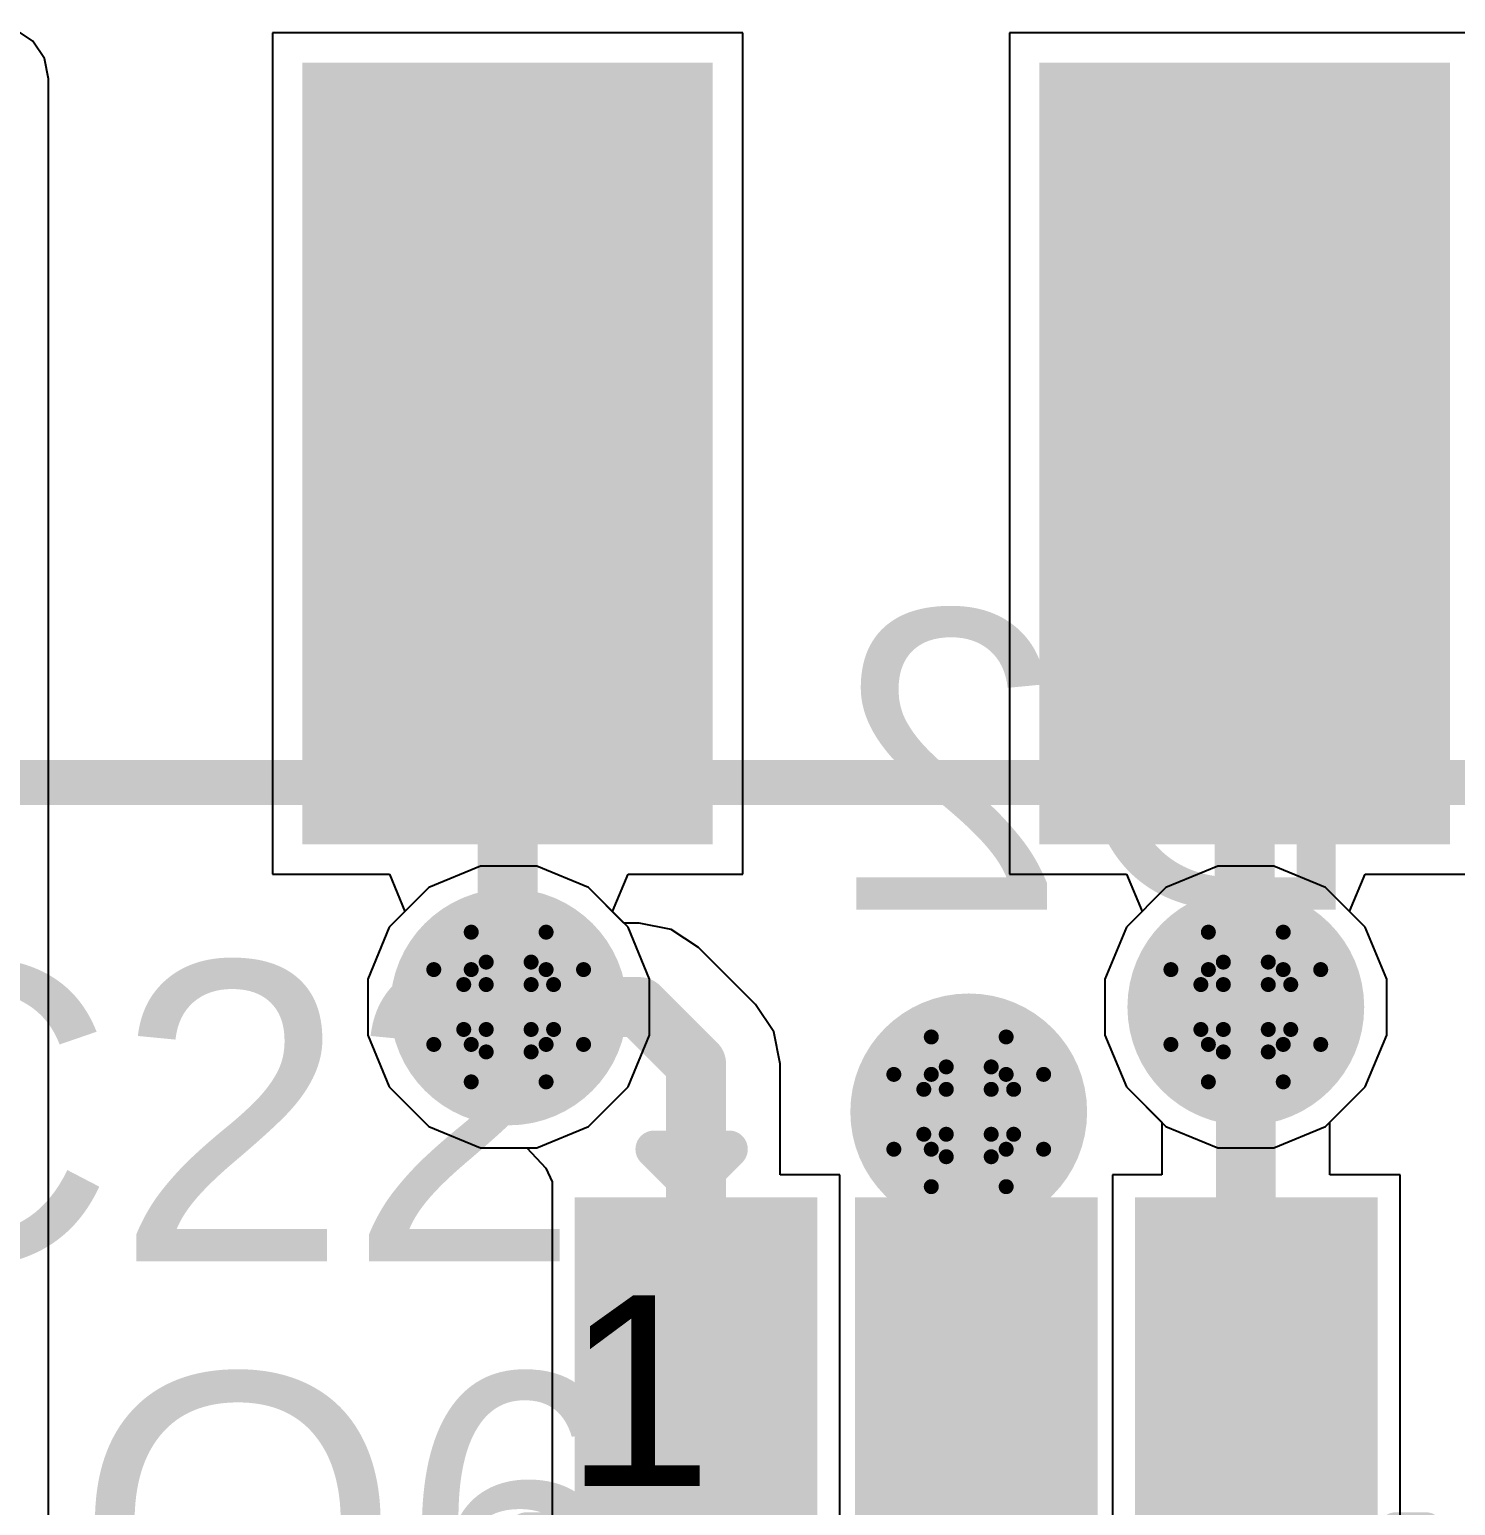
# Model space of a CAD drawing. Header units: inches. Extents: x -0.1 to 17.9, y -0.8 to 4.8.
# Drawn here: x 2.3886 to 2.579, y 3.6364 to 3.8336 of the extents above; entities that cross this region are included whole.
import ezdxf

# ---------------------------------------------------------------- set-up
doc = ezdxf.new("R2010")
doc.units = ezdxf.units.IN
doc.header["$MEASUREMENT"] = 0
for name, color, linetype in [('Bottom Layer 1', 5, 'Continuous'), ('Bottom Overlay', 54, 'Continuous'), ('Bottom Paste', 16, 'Continuous'), ('Bottom Solder', 6, 'Continuous'), ('Drill Drawing', 1, 'Continuous'), ('GND+Signal', 16, 'Continuous'), ('PWR+Signal', 76, 'Continuous'), ('Top 3D Body', 56, 'Continuous'), ('Top Layer 1', 1, 'Continuous'), ('Top Overlay', 2, 'Continuous'), ('Top Paste', 8, 'Continuous'), ('Top Solder', 216, 'Continuous'), ('Via Holes', 16, 'Continuous')]:
    doc.layers.add(name, color=color, linetype=linetype)
doc.styles.add('Arial', font='', dxfattribs={"height": 0.2})
doc.styles.get('Arial').set_extended_font_data('Arial')

# ---------------------------------------------------------------- blocks, each defined once
blk = doc.blocks.new('1054301305_198')
at = {"layer": 'Top Layer 1'}
for points in [[(-0.0126, 0.14626), (0.03622, 0.14626), (0.03622, 0.04784), (-0.0126, 0.04784)], [(0.08583, 0.14626), (0.13465, 0.14626), (0.13465, 0.04784), (0.08583, 0.04784)]]:
    blk.add_hatch(color=1, dxfattribs=at).paths.add_polyline_path(points)
at = {"layer": 'Top Paste'}
for points in [[(-0.0126, 0.14626), (0.03622, 0.14626), (0.03622, 0.04784), (-0.0126, 0.04784)], [(0.08583, 0.14626), (0.13465, 0.14626), (0.13465, 0.04784), (0.08583, 0.04784)]]:
    blk.add_hatch(color=8, dxfattribs=at).paths.add_polyline_path(points)
at = {"layer": 'Top Solder'}
for points in [[(-0.0156, 0.14926), (0.03922, 0.14926), (0.03922, 0.04484), (-0.0156, 0.04484)], [(0.08283, 0.14926), (0.13765, 0.14926), (0.13765, 0.04484), (0.08283, 0.04484)]]:
    blk.add_hatch(color=216, dxfattribs=at).paths.add_polyline_path(points)
blk = doc.blocks.new('SOT_23_6_B_212')
at = {"layer": 'Bottom Layer 1'}
for points in [[(-0.07559, 0.04961), (-0.02756, 0.04961), (-0.02756, 0.0252), (-0.07559, 0.0252)], [(0.02756, 0.04961), (0.07559, 0.04961), (0.07559, 0.0252), (0.02756, 0.0252)], [(-0.07559, 0.01221), (-0.02756, 0.01221), (-0.02756, -0.0122), (-0.07559, -0.0122)], [(0.02756, 0.01221), (0.07559, 0.01221), (0.07559, -0.0122), (0.02756, -0.0122)], [(-0.07559, -0.0252), (-0.02756, -0.0252), (-0.02756, -0.04961), (-0.07559, -0.04961)], [(0.02756, -0.0252), (0.07559, -0.0252), (0.07559, -0.04961), (0.02756, -0.04961)]]:
    blk.add_hatch(color=5, dxfattribs=at).paths.add_polyline_path(points)
at = {"layer": 'Bottom Paste'}
for points in [[(-0.07559, 0.04961), (-0.02756, 0.04961), (-0.02756, 0.0252), (-0.07559, 0.0252)], [(0.02756, 0.04961), (0.07559, 0.04961), (0.07559, 0.0252), (0.02756, 0.0252)], [(-0.07559, 0.01221), (-0.02756, 0.01221), (-0.02756, -0.0122), (-0.07559, -0.0122)], [(0.02756, 0.01221), (0.07559, 0.01221), (0.07559, -0.0122), (0.02756, -0.0122)], [(-0.07559, -0.0252), (-0.02756, -0.0252), (-0.02756, -0.04961), (-0.07559, -0.04961)], [(0.02756, -0.0252), (0.07559, -0.0252), (0.07559, -0.04961), (0.02756, -0.04961)]]:
    blk.add_hatch(color=16, dxfattribs=at).paths.add_polyline_path(points)
at = {"layer": 'Bottom Solder'}
for points in [[(-0.07959, 0.05361), (-0.02356, 0.05361), (-0.02356, 0.0212), (-0.07959, 0.0212)], [(0.02356, 0.05361), (0.07959, 0.05361), (0.07959, 0.0212), (0.02356, 0.0212)], [(-0.07959, 0.01621), (-0.02356, 0.01621), (-0.02356, -0.0162), (-0.07959, -0.0162)], [(0.02356, 0.01621), (0.07959, 0.01621), (0.07959, -0.0162), (0.02356, -0.0162)], [(-0.07959, -0.0212), (-0.02356, -0.0212), (-0.02356, -0.05361), (-0.07959, -0.05361)], [(0.02356, -0.0212), (0.07959, -0.0212), (0.07959, -0.05361), (0.02356, -0.05361)]]:
    blk.add_hatch(color=6, dxfattribs=at).paths.add_polyline_path(points)
at = {"layer": 'Bottom Overlay'}
for points in [[(0.034, 0.06, 0.005, 0.005, 0), (-0.035, 0.06, 0.005, 0.005, 0)], [(-0.035, 0.05606, 0.005, 0.005, 0), (-0.035, 0.06, 0.005, 0.005, 0)], [(0.034, 0.05606, 0.005, 0.005, 0), (0.034, 0.06, 0.005, 0.005, 0)], [(-0.081, -0.038, 0.005, 0.005, 0), (-0.086, -0.033, 0.005, 0.005, 0)], [(-0.086, -0.043, 0.005, 0.005, 0), (-0.086, -0.033, 0.005, 0.005, 0)], [(-0.086, -0.043, 0.005, 0.005, 0), (-0.081, -0.038, 0.005, 0.005, 0)], [(-0.035, -0.06, 0.005, 0.005, 0), (-0.035, -0.05606, 0.005, 0.005, 0)], [(0.034, -0.06, 0.005, 0.005, 0), (0.034, -0.05606, 0.005, 0.005, 0)], [(0.034, -0.06, 0.005, 0.005, 0), (-0.035, -0.06, 0.005, 0.005, 0)]]:
    blk.add_lwpolyline(points, format="xyseb", dxfattribs=at)
for points in [[(-0.03625, 0.06, 0.0025, 0.0025, 1), (-0.03375, 0.06, 0.0025, 0.0025, 1)], [(-0.03625, 0.06, 0.0025, 0.0025, 1), (-0.03375, 0.06, 0.0025, 0.0025, 1)], [(0.03275, 0.06, 0.0025, 0.0025, 1), (0.03525, 0.06, 0.0025, 0.0025, 1)], [(0.03275, 0.06, 0.0025, 0.0025, 1), (0.03525, 0.06, 0.0025, 0.0025, 1)], [(-0.03625, 0.05606, 0.0025, 0.0025, 1), (-0.03375, 0.05606, 0.0025, 0.0025, 1)], [(0.03275, 0.05606, 0.0025, 0.0025, 1), (0.03525, 0.05606, 0.0025, 0.0025, 1)], [(-0.08725, -0.033, 0.0025, 0.0025, 1), (-0.08475, -0.033, 0.0025, 0.0025, 1)], [(-0.08725, -0.033, 0.0025, 0.0025, 1), (-0.08475, -0.033, 0.0025, 0.0025, 1)], [(-0.08225, -0.038, 0.0025, 0.0025, 1), (-0.07975, -0.038, 0.0025, 0.0025, 1)], [(-0.08225, -0.038, 0.0025, 0.0025, 1), (-0.07975, -0.038, 0.0025, 0.0025, 1)], [(-0.08725, -0.043, 0.0025, 0.0025, 1), (-0.08475, -0.043, 0.0025, 0.0025, 1)], [(-0.08725, -0.043, 0.0025, 0.0025, 1), (-0.08475, -0.043, 0.0025, 0.0025, 1)], [(-0.03625, -0.05606, 0.0025, 0.0025, 1), (-0.03375, -0.05606, 0.0025, 0.0025, 1)], [(0.03275, -0.05606, 0.0025, 0.0025, 1), (0.03525, -0.05606, 0.0025, 0.0025, 1)], [(-0.03625, -0.06, 0.0025, 0.0025, 1), (-0.03375, -0.06, 0.0025, 0.0025, 1)], [(-0.03625, -0.06, 0.0025, 0.0025, 1), (-0.03375, -0.06, 0.0025, 0.0025, 1)], [(0.03275, -0.06, 0.0025, 0.0025, 1), (0.03525, -0.06, 0.0025, 0.0025, 1)], [(0.03275, -0.06, 0.0025, 0.0025, 1), (0.03525, -0.06, 0.0025, 0.0025, 1)]]:
    blk.add_lwpolyline(points, format="xyseb", close=True, dxfattribs=at)

msp = doc.modelspace()

# ---------------------------------------------------------------- hatches: boundary and pattern name
at = {"layer": 'Bottom Layer 1'}
h = msp.add_hatch(color=5, dxfattribs=at)
edge = h.paths.add_edge_path()
edge.add_arc((2.45257, 3.703), 0.01181, 0, 360)
h = msp.add_hatch(color=5, dxfattribs=at)
edge = h.paths.add_edge_path()
edge.add_arc((2.551, 3.703), 0.01181, 0, 360)
h = msp.add_hatch(color=5, dxfattribs=at)
edge = h.paths.add_edge_path()
edge.add_arc((2.514, 3.689), 0.01181, 0, 360)
at = {"layer": 'Bottom Solder'}
h = msp.add_hatch(color=6, dxfattribs=at)
edge = h.paths.add_edge_path()
edge.add_arc((2.45257, 3.703), 0.01581, 0, 360)
h = msp.add_hatch(color=6, dxfattribs=at)
edge = h.paths.add_edge_path()
edge.add_arc((2.551, 3.703), 0.01581, 0, 360)
h = msp.add_hatch(color=6, dxfattribs=at)
edge = h.paths.add_edge_path()
edge.add_arc((2.514, 3.689), 0.01581, 0, 360)
at = {"layer": 'GND+Signal'}
h = msp.add_hatch(color=16, dxfattribs=at)
edge = h.paths.add_edge_path()
edge.add_arc((2.45257, 3.703), 0.01181, 0, 360)
h = msp.add_hatch(color=16, dxfattribs=at)
edge = h.paths.add_edge_path()
edge.add_arc((2.551, 3.703), 0.01181, 0, 360)
h = msp.add_hatch(color=16, dxfattribs=at)
edge = h.paths.add_edge_path()
edge.add_arc((2.514, 3.689), 0.01181, 0, 360)
at = {"layer": 'PWR+Signal'}
h = msp.add_hatch(color=76, dxfattribs=at)
edge = h.paths.add_edge_path()
edge.add_arc((2.45257, 3.703), 0.01181, 0, 360)
h = msp.add_hatch(color=76, dxfattribs=at)
edge = h.paths.add_edge_path()
edge.add_arc((2.551, 3.703), 0.01181, 0, 360)
h = msp.add_hatch(color=76, dxfattribs=at)
edge = h.paths.add_edge_path()
edge.add_arc((2.514, 3.689), 0.01181, 0, 360)
at = {"layer": 'Top Layer 1'}
h = msp.add_hatch(color=1, dxfattribs=at)
edge = h.paths.add_edge_path()
edge.add_arc((2.45257, 3.703), 0.01181, 0, 360)
h = msp.add_hatch(color=1, dxfattribs=at)
edge = h.paths.add_edge_path()
edge.add_arc((2.551, 3.703), 0.01181, 0, 360)
h = msp.add_hatch(color=1, dxfattribs=at)
edge = h.paths.add_edge_path()
edge.add_arc((2.514, 3.689), 0.01181, 0, 360)
at = {"layer": 'Via Holes'}
h = msp.add_hatch(color=7, dxfattribs=at)
edge = h.paths.add_edge_path()
edge.add_arc((2.45257, 3.703), 0.00591, 0, 360)
h = msp.add_hatch(color=7, dxfattribs=at)
edge = h.paths.add_edge_path()
edge.add_arc((2.551, 3.703), 0.00591, 0, 360)
h = msp.add_hatch(color=7, dxfattribs=at)
edge = h.paths.add_edge_path()
edge.add_arc((2.514, 3.689), 0.00591, 0, 360)

# ---------------------------------------------------------------- linework, layer by layer
at = {"layer": 'Bottom Layer 1'}
for p, q in [((2.44883, 3.72181), (2.44192, 3.71895)), ((2.45632, 3.72181), (2.44883, 3.72181)), ((2.46323, 3.71895), (2.45632, 3.72181)), ((2.54726, 3.72181), (2.54034, 3.71895)), ((2.55474, 3.72181), (2.54726, 3.72181)), ((2.56166, 3.71895), (2.55474, 3.72181)), ((2.44192, 3.71895), (2.43663, 3.71366)), ((2.46796, 3.71422), (2.46323, 3.71895)), ((2.54034, 3.71895), (2.53505, 3.71366)), ((2.56695, 3.71366), (2.56166, 3.71895)), ((2.43663, 3.71366), (2.43376, 3.70674)), ((2.47, 3.71422), (2.46796, 3.71422)), ((2.47429, 3.71336), (2.47, 3.71422)), ((2.47, 3.71422), (2.47, 3.71422)), ((2.47793, 3.71093), (2.47429, 3.71336)), ((2.53505, 3.71366), (2.53219, 3.70674)), ((2.56981, 3.70674), (2.56695, 3.71366)), ((2.48553, 3.70333), (2.47793, 3.71093)), ((2.43376, 3.70674), (2.43376, 3.69926)), ((2.53219, 3.70674), (2.53219, 3.69926)), ((2.56981, 3.69926), (2.56981, 3.70674)), ((2.48796, 3.69969), (2.48553, 3.70333)), ((2.48553, 3.70333), (2.48553, 3.70333)), ((2.43376, 3.69926), (2.43663, 3.69234)), ((2.48881, 3.6954), (2.48796, 3.69969)), ((2.53219, 3.69926), (2.53505, 3.69234)), ((2.56695, 3.69234), (2.56981, 3.69926)), ((2.48881, 3.68059), (2.48881, 3.6954)), ((2.48881, 3.6954), (2.48881, 3.6954)), ((2.43663, 3.69234), (2.44192, 3.68705)), ((2.53505, 3.69234), (2.53978, 3.68761)), ((2.56222, 3.68761), (2.56695, 3.69234)), ((2.53978, 3.68761), (2.53978, 3.68059)), ((2.56222, 3.68059), (2.56222, 3.68761)), ((2.44192, 3.68705), (2.44883, 3.68419)), ((2.44883, 3.68419), (2.45488, 3.68419)), ((2.45488, 3.68419), (2.45501, 3.68419)), ((2.45501, 3.68419), (2.45755, 3.68149)), ((2.45755, 3.68149), (2.45839, 3.67964)), ((2.45839, 3.67964), (2.45839, 3.67634)), ((2.4968, 3.68059), (2.48881, 3.68059)), ((2.4968, 3.61856), (2.4968, 3.68059)), ((2.53978, 3.68059), (2.5332, 3.68059)), ((2.5332, 3.68059), (2.5332, 3.61876)), ((2.57161, 3.68059), (2.56222, 3.68059)), ((2.57161, 3.61856), (2.57161, 3.68059)), ((2.45839, 3.67634), (2.45839, 3.61924))]:
    msp.add_line(p, q, dxfattribs=at)
for points in [[(2.45257, 3.703, 0.008, 0.008, 0), (2.47, 3.703, 0.008, 0.008, 0)], [(2.47, 3.703, 0.008, 0.008, 0), (2.4776, 3.6954, 0.008, 0.008, 0)], [(2.551, 3.616, 0.008, 0.008, 0), (2.551, 3.703, 0.008, 0.008, 0)], [(2.4776, 3.64957, 0.008, 0.008, 0), (2.4776, 3.6954, 0.008, 0.008, 0)], [(2.514, 3.689, 0.01, 0.01, 0), (2.515, 3.688, 0.01, 0.01, 0)], [(2.515, 3.64957, 0.01, 0.01, 0), (2.515, 3.688, 0.01, 0.01, 0)], [(2.4776, 3.6156, 0.008, 0.008, 0), (2.4776, 3.64957, 0.008, 0.008, 0)]]:
    msp.add_lwpolyline(points, format="xyseb", dxfattribs=at)
for points in [[(2.45057, 3.703, 0.004, 0.004, 1), (2.45457, 3.703, 0.004, 0.004, 1)], [(2.468, 3.703, 0.004, 0.004, 1), (2.472, 3.703, 0.004, 0.004, 1)], [(2.468, 3.703, 0.004, 0.004, 1), (2.472, 3.703, 0.004, 0.004, 1)], [(2.549, 3.703, 0.004, 0.004, 1), (2.553, 3.703, 0.004, 0.004, 1)], [(2.4756, 3.6954, 0.004, 0.004, 1), (2.4796, 3.6954, 0.004, 0.004, 1)], [(2.4756, 3.6954, 0.004, 0.004, 1), (2.4796, 3.6954, 0.004, 0.004, 1)], [(2.5115, 3.689, 0.005, 0.005, 1), (2.5165, 3.689, 0.005, 0.005, 1)], [(2.5125, 3.688, 0.005, 0.005, 1), (2.5175, 3.688, 0.005, 0.005, 1)], [(2.5125, 3.688, 0.005, 0.005, 1), (2.5175, 3.688, 0.005, 0.005, 1)], [(2.5125, 3.64957, 0.005, 0.005, 1), (2.5175, 3.64957, 0.005, 0.005, 1)], [(2.4756, 3.64957, 0.004, 0.004, 1), (2.4796, 3.64957, 0.004, 0.004, 1)], [(2.4756, 3.64957, 0.004, 0.004, 1), (2.4796, 3.64957, 0.004, 0.004, 1)]]:
    msp.add_lwpolyline(points, format="xyseb", close=True, dxfattribs=at)
at = {"layer": 'Drill Drawing'}
for points in [[(2.44757, 3.708, 0.002, 0.002, 0), (2.44757, 3.713, 0.002, 0.002, 0)], [(2.44757, 3.713, 0.002, 0.002, 0), (2.45757, 3.713, 0.002, 0.002, 0)], [(2.45757, 3.708, 0.002, 0.002, 0), (2.45757, 3.713, 0.002, 0.002, 0)], [(2.546, 3.708, 0.002, 0.002, 0), (2.546, 3.713, 0.002, 0.002, 0)], [(2.546, 3.713, 0.002, 0.002, 0), (2.556, 3.713, 0.002, 0.002, 0)], [(2.556, 3.708, 0.002, 0.002, 0), (2.556, 3.713, 0.002, 0.002, 0)], [(2.44957, 3.706, 0.002, 0.002, 0), (2.44957, 3.709, 0.002, 0.002, 0)], [(2.44957, 3.709, 0.002, 0.002, 0), (2.45557, 3.709, 0.002, 0.002, 0)], [(2.45557, 3.706, 0.002, 0.002, 0), (2.45557, 3.709, 0.002, 0.002, 0)], [(2.548, 3.706, 0.002, 0.002, 0), (2.548, 3.709, 0.002, 0.002, 0)], [(2.548, 3.709, 0.002, 0.002, 0), (2.554, 3.709, 0.002, 0.002, 0)], [(2.554, 3.706, 0.002, 0.002, 0), (2.554, 3.709, 0.002, 0.002, 0)], [(2.44257, 3.698, 0.002, 0.002, 0), (2.44257, 3.708, 0.002, 0.002, 0)], [(2.44257, 3.708, 0.002, 0.002, 0), (2.44757, 3.708, 0.002, 0.002, 0)], [(2.45757, 3.708, 0.002, 0.002, 0), (2.46257, 3.708, 0.002, 0.002, 0)], [(2.46257, 3.698, 0.002, 0.002, 0), (2.46257, 3.708, 0.002, 0.002, 0)], [(2.541, 3.698, 0.002, 0.002, 0), (2.541, 3.708, 0.002, 0.002, 0)], [(2.541, 3.708, 0.002, 0.002, 0), (2.546, 3.708, 0.002, 0.002, 0)], [(2.556, 3.708, 0.002, 0.002, 0), (2.561, 3.708, 0.002, 0.002, 0)], [(2.561, 3.698, 0.002, 0.002, 0), (2.561, 3.708, 0.002, 0.002, 0)], [(2.44657, 3.7, 0.002, 0.002, 0), (2.44657, 3.706, 0.002, 0.002, 0)], [(2.44657, 3.706, 0.002, 0.002, 0), (2.44957, 3.706, 0.002, 0.002, 0)], [(2.45557, 3.706, 0.002, 0.002, 0), (2.45857, 3.706, 0.002, 0.002, 0)], [(2.45857, 3.7, 0.002, 0.002, 0), (2.45857, 3.706, 0.002, 0.002, 0)], [(2.545, 3.7, 0.002, 0.002, 0), (2.545, 3.706, 0.002, 0.002, 0)], [(2.545, 3.706, 0.002, 0.002, 0), (2.548, 3.706, 0.002, 0.002, 0)], [(2.554, 3.706, 0.002, 0.002, 0), (2.557, 3.706, 0.002, 0.002, 0)], [(2.557, 3.7, 0.002, 0.002, 0), (2.557, 3.706, 0.002, 0.002, 0)], [(2.44657, 3.7, 0.002, 0.002, 0), (2.44957, 3.7, 0.002, 0.002, 0)], [(2.44957, 3.697, 0.002, 0.002, 0), (2.44957, 3.7, 0.002, 0.002, 0)], [(2.45557, 3.7, 0.002, 0.002, 0), (2.45857, 3.7, 0.002, 0.002, 0)], [(2.45557, 3.697, 0.002, 0.002, 0), (2.45557, 3.7, 0.002, 0.002, 0)], [(2.509, 3.694, 0.002, 0.002, 0), (2.509, 3.699, 0.002, 0.002, 0)], [(2.509, 3.699, 0.002, 0.002, 0), (2.519, 3.699, 0.002, 0.002, 0)], [(2.519, 3.694, 0.002, 0.002, 0), (2.519, 3.699, 0.002, 0.002, 0)], [(2.545, 3.7, 0.002, 0.002, 0), (2.548, 3.7, 0.002, 0.002, 0)], [(2.548, 3.697, 0.002, 0.002, 0), (2.548, 3.7, 0.002, 0.002, 0)], [(2.554, 3.7, 0.002, 0.002, 0), (2.557, 3.7, 0.002, 0.002, 0)], [(2.554, 3.697, 0.002, 0.002, 0), (2.554, 3.7, 0.002, 0.002, 0)], [(2.44257, 3.698, 0.002, 0.002, 0), (2.44757, 3.698, 0.002, 0.002, 0)], [(2.44757, 3.693, 0.002, 0.002, 0), (2.44757, 3.698, 0.002, 0.002, 0)], [(2.44957, 3.697, 0.002, 0.002, 0), (2.45557, 3.697, 0.002, 0.002, 0)], [(2.45757, 3.698, 0.002, 0.002, 0), (2.46257, 3.698, 0.002, 0.002, 0)], [(2.45757, 3.693, 0.002, 0.002, 0), (2.45757, 3.698, 0.002, 0.002, 0)], [(2.541, 3.698, 0.002, 0.002, 0), (2.546, 3.698, 0.002, 0.002, 0)], [(2.546, 3.693, 0.002, 0.002, 0), (2.546, 3.698, 0.002, 0.002, 0)], [(2.548, 3.697, 0.002, 0.002, 0), (2.554, 3.697, 0.002, 0.002, 0)], [(2.556, 3.698, 0.002, 0.002, 0), (2.561, 3.698, 0.002, 0.002, 0)], [(2.556, 3.693, 0.002, 0.002, 0), (2.556, 3.698, 0.002, 0.002, 0)], [(2.511, 3.692, 0.002, 0.002, 0), (2.511, 3.695, 0.002, 0.002, 0)], [(2.511, 3.695, 0.002, 0.002, 0), (2.517, 3.695, 0.002, 0.002, 0)], [(2.517, 3.692, 0.002, 0.002, 0), (2.517, 3.695, 0.002, 0.002, 0)], [(2.44757, 3.693, 0.002, 0.002, 0), (2.45757, 3.693, 0.002, 0.002, 0)], [(2.504, 3.684, 0.002, 0.002, 0), (2.504, 3.694, 0.002, 0.002, 0)], [(2.504, 3.694, 0.002, 0.002, 0), (2.509, 3.694, 0.002, 0.002, 0)], [(2.519, 3.694, 0.002, 0.002, 0), (2.524, 3.694, 0.002, 0.002, 0)], [(2.524, 3.684, 0.002, 0.002, 0), (2.524, 3.694, 0.002, 0.002, 0)], [(2.546, 3.693, 0.002, 0.002, 0), (2.556, 3.693, 0.002, 0.002, 0)], [(2.508, 3.686, 0.002, 0.002, 0), (2.508, 3.692, 0.002, 0.002, 0)], [(2.508, 3.692, 0.002, 0.002, 0), (2.511, 3.692, 0.002, 0.002, 0)], [(2.517, 3.692, 0.002, 0.002, 0), (2.52, 3.692, 0.002, 0.002, 0)], [(2.52, 3.686, 0.002, 0.002, 0), (2.52, 3.692, 0.002, 0.002, 0)], [(2.508, 3.686, 0.002, 0.002, 0), (2.511, 3.686, 0.002, 0.002, 0)], [(2.511, 3.683, 0.002, 0.002, 0), (2.511, 3.686, 0.002, 0.002, 0)], [(2.517, 3.686, 0.002, 0.002, 0), (2.52, 3.686, 0.002, 0.002, 0)], [(2.517, 3.683, 0.002, 0.002, 0), (2.517, 3.686, 0.002, 0.002, 0)], [(2.504, 3.684, 0.002, 0.002, 0), (2.509, 3.684, 0.002, 0.002, 0)], [(2.509, 3.679, 0.002, 0.002, 0), (2.509, 3.684, 0.002, 0.002, 0)], [(2.511, 3.683, 0.002, 0.002, 0), (2.517, 3.683, 0.002, 0.002, 0)], [(2.519, 3.684, 0.002, 0.002, 0), (2.524, 3.684, 0.002, 0.002, 0)], [(2.519, 3.679, 0.002, 0.002, 0), (2.519, 3.684, 0.002, 0.002, 0)], [(2.509, 3.679, 0.002, 0.002, 0), (2.519, 3.679, 0.002, 0.002, 0)]]:
    msp.add_lwpolyline(points, format="xyseb", dxfattribs=at)
for points in [[(2.44707, 3.713, 0.001, 0.001, 1), (2.44807, 3.713, 0.001, 0.001, 1)], [(2.44707, 3.713, 0.001, 0.001, 1), (2.44807, 3.713, 0.001, 0.001, 1)], [(2.45707, 3.713, 0.001, 0.001, 1), (2.45807, 3.713, 0.001, 0.001, 1)], [(2.45707, 3.713, 0.001, 0.001, 1), (2.45807, 3.713, 0.001, 0.001, 1)], [(2.5455, 3.713, 0.001, 0.001, 1), (2.5465, 3.713, 0.001, 0.001, 1)], [(2.5455, 3.713, 0.001, 0.001, 1), (2.5465, 3.713, 0.001, 0.001, 1)], [(2.5555, 3.713, 0.001, 0.001, 1), (2.5565, 3.713, 0.001, 0.001, 1)], [(2.5555, 3.713, 0.001, 0.001, 1), (2.5565, 3.713, 0.001, 0.001, 1)], [(2.44907, 3.709, 0.001, 0.001, 1), (2.45007, 3.709, 0.001, 0.001, 1)], [(2.44907, 3.709, 0.001, 0.001, 1), (2.45007, 3.709, 0.001, 0.001, 1)], [(2.45507, 3.709, 0.001, 0.001, 1), (2.45607, 3.709, 0.001, 0.001, 1)], [(2.45507, 3.709, 0.001, 0.001, 1), (2.45607, 3.709, 0.001, 0.001, 1)], [(2.5475, 3.709, 0.001, 0.001, 1), (2.5485, 3.709, 0.001, 0.001, 1)], [(2.5475, 3.709, 0.001, 0.001, 1), (2.5485, 3.709, 0.001, 0.001, 1)], [(2.5535, 3.709, 0.001, 0.001, 1), (2.5545, 3.709, 0.001, 0.001, 1)], [(2.5535, 3.709, 0.001, 0.001, 1), (2.5545, 3.709, 0.001, 0.001, 1)], [(2.44207, 3.708, 0.001, 0.001, 1), (2.44307, 3.708, 0.001, 0.001, 1)], [(2.44207, 3.708, 0.001, 0.001, 1), (2.44307, 3.708, 0.001, 0.001, 1)], [(2.44707, 3.708, 0.001, 0.001, 1), (2.44807, 3.708, 0.001, 0.001, 1)], [(2.44707, 3.708, 0.001, 0.001, 1), (2.44807, 3.708, 0.001, 0.001, 1)], [(2.45707, 3.708, 0.001, 0.001, 1), (2.45807, 3.708, 0.001, 0.001, 1)], [(2.45707, 3.708, 0.001, 0.001, 1), (2.45807, 3.708, 0.001, 0.001, 1)], [(2.46207, 3.708, 0.001, 0.001, 1), (2.46307, 3.708, 0.001, 0.001, 1)], [(2.46207, 3.708, 0.001, 0.001, 1), (2.46307, 3.708, 0.001, 0.001, 1)], [(2.5405, 3.708, 0.001, 0.001, 1), (2.5415, 3.708, 0.001, 0.001, 1)], [(2.5405, 3.708, 0.001, 0.001, 1), (2.5415, 3.708, 0.001, 0.001, 1)], [(2.5455, 3.708, 0.001, 0.001, 1), (2.5465, 3.708, 0.001, 0.001, 1)], [(2.5455, 3.708, 0.001, 0.001, 1), (2.5465, 3.708, 0.001, 0.001, 1)], [(2.5555, 3.708, 0.001, 0.001, 1), (2.5565, 3.708, 0.001, 0.001, 1)], [(2.5555, 3.708, 0.001, 0.001, 1), (2.5565, 3.708, 0.001, 0.001, 1)], [(2.5605, 3.708, 0.001, 0.001, 1), (2.5615, 3.708, 0.001, 0.001, 1)], [(2.5605, 3.708, 0.001, 0.001, 1), (2.5615, 3.708, 0.001, 0.001, 1)], [(2.44607, 3.706, 0.001, 0.001, 1), (2.44707, 3.706, 0.001, 0.001, 1)], [(2.44607, 3.706, 0.001, 0.001, 1), (2.44707, 3.706, 0.001, 0.001, 1)], [(2.44907, 3.706, 0.001, 0.001, 1), (2.45007, 3.706, 0.001, 0.001, 1)], [(2.44907, 3.706, 0.001, 0.001, 1), (2.45007, 3.706, 0.001, 0.001, 1)], [(2.45507, 3.706, 0.001, 0.001, 1), (2.45607, 3.706, 0.001, 0.001, 1)], [(2.45507, 3.706, 0.001, 0.001, 1), (2.45607, 3.706, 0.001, 0.001, 1)], [(2.45807, 3.706, 0.001, 0.001, 1), (2.45907, 3.706, 0.001, 0.001, 1)], [(2.45807, 3.706, 0.001, 0.001, 1), (2.45907, 3.706, 0.001, 0.001, 1)], [(2.5445, 3.706, 0.001, 0.001, 1), (2.5455, 3.706, 0.001, 0.001, 1)], [(2.5445, 3.706, 0.001, 0.001, 1), (2.5455, 3.706, 0.001, 0.001, 1)], [(2.5475, 3.706, 0.001, 0.001, 1), (2.5485, 3.706, 0.001, 0.001, 1)], [(2.5475, 3.706, 0.001, 0.001, 1), (2.5485, 3.706, 0.001, 0.001, 1)], [(2.5535, 3.706, 0.001, 0.001, 1), (2.5545, 3.706, 0.001, 0.001, 1)], [(2.5535, 3.706, 0.001, 0.001, 1), (2.5545, 3.706, 0.001, 0.001, 1)], [(2.5565, 3.706, 0.001, 0.001, 1), (2.5575, 3.706, 0.001, 0.001, 1)], [(2.5565, 3.706, 0.001, 0.001, 1), (2.5575, 3.706, 0.001, 0.001, 1)], [(2.44607, 3.7, 0.001, 0.001, 1), (2.44707, 3.7, 0.001, 0.001, 1)], [(2.44607, 3.7, 0.001, 0.001, 1), (2.44707, 3.7, 0.001, 0.001, 1)], [(2.44907, 3.7, 0.001, 0.001, 1), (2.45007, 3.7, 0.001, 0.001, 1)], [(2.44907, 3.7, 0.001, 0.001, 1), (2.45007, 3.7, 0.001, 0.001, 1)], [(2.45507, 3.7, 0.001, 0.001, 1), (2.45607, 3.7, 0.001, 0.001, 1)], [(2.45507, 3.7, 0.001, 0.001, 1), (2.45607, 3.7, 0.001, 0.001, 1)], [(2.45807, 3.7, 0.001, 0.001, 1), (2.45907, 3.7, 0.001, 0.001, 1)], [(2.45807, 3.7, 0.001, 0.001, 1), (2.45907, 3.7, 0.001, 0.001, 1)], [(2.5085, 3.699, 0.001, 0.001, 1), (2.5095, 3.699, 0.001, 0.001, 1)], [(2.5085, 3.699, 0.001, 0.001, 1), (2.5095, 3.699, 0.001, 0.001, 1)], [(2.5185, 3.699, 0.001, 0.001, 1), (2.5195, 3.699, 0.001, 0.001, 1)], [(2.5185, 3.699, 0.001, 0.001, 1), (2.5195, 3.699, 0.001, 0.001, 1)], [(2.5445, 3.7, 0.001, 0.001, 1), (2.5455, 3.7, 0.001, 0.001, 1)], [(2.5445, 3.7, 0.001, 0.001, 1), (2.5455, 3.7, 0.001, 0.001, 1)], [(2.5475, 3.7, 0.001, 0.001, 1), (2.5485, 3.7, 0.001, 0.001, 1)], [(2.5475, 3.7, 0.001, 0.001, 1), (2.5485, 3.7, 0.001, 0.001, 1)], [(2.5535, 3.7, 0.001, 0.001, 1), (2.5545, 3.7, 0.001, 0.001, 1)], [(2.5535, 3.7, 0.001, 0.001, 1), (2.5545, 3.7, 0.001, 0.001, 1)], [(2.5565, 3.7, 0.001, 0.001, 1), (2.5575, 3.7, 0.001, 0.001, 1)], [(2.5565, 3.7, 0.001, 0.001, 1), (2.5575, 3.7, 0.001, 0.001, 1)], [(2.44207, 3.698, 0.001, 0.001, 1), (2.44307, 3.698, 0.001, 0.001, 1)], [(2.44207, 3.698, 0.001, 0.001, 1), (2.44307, 3.698, 0.001, 0.001, 1)], [(2.44707, 3.698, 0.001, 0.001, 1), (2.44807, 3.698, 0.001, 0.001, 1)], [(2.44707, 3.698, 0.001, 0.001, 1), (2.44807, 3.698, 0.001, 0.001, 1)], [(2.44907, 3.697, 0.001, 0.001, 1), (2.45007, 3.697, 0.001, 0.001, 1)], [(2.44907, 3.697, 0.001, 0.001, 1), (2.45007, 3.697, 0.001, 0.001, 1)], [(2.45507, 3.697, 0.001, 0.001, 1), (2.45607, 3.697, 0.001, 0.001, 1)], [(2.45507, 3.697, 0.001, 0.001, 1), (2.45607, 3.697, 0.001, 0.001, 1)], [(2.45707, 3.698, 0.001, 0.001, 1), (2.45807, 3.698, 0.001, 0.001, 1)], [(2.45707, 3.698, 0.001, 0.001, 1), (2.45807, 3.698, 0.001, 0.001, 1)], [(2.46207, 3.698, 0.001, 0.001, 1), (2.46307, 3.698, 0.001, 0.001, 1)], [(2.46207, 3.698, 0.001, 0.001, 1), (2.46307, 3.698, 0.001, 0.001, 1)], [(2.5405, 3.698, 0.001, 0.001, 1), (2.5415, 3.698, 0.001, 0.001, 1)], [(2.5405, 3.698, 0.001, 0.001, 1), (2.5415, 3.698, 0.001, 0.001, 1)], [(2.5455, 3.698, 0.001, 0.001, 1), (2.5465, 3.698, 0.001, 0.001, 1)], [(2.5455, 3.698, 0.001, 0.001, 1), (2.5465, 3.698, 0.001, 0.001, 1)], [(2.5475, 3.697, 0.001, 0.001, 1), (2.5485, 3.697, 0.001, 0.001, 1)], [(2.5475, 3.697, 0.001, 0.001, 1), (2.5485, 3.697, 0.001, 0.001, 1)], [(2.5535, 3.697, 0.001, 0.001, 1), (2.5545, 3.697, 0.001, 0.001, 1)], [(2.5535, 3.697, 0.001, 0.001, 1), (2.5545, 3.697, 0.001, 0.001, 1)], [(2.5555, 3.698, 0.001, 0.001, 1), (2.5565, 3.698, 0.001, 0.001, 1)], [(2.5555, 3.698, 0.001, 0.001, 1), (2.5565, 3.698, 0.001, 0.001, 1)], [(2.5605, 3.698, 0.001, 0.001, 1), (2.5615, 3.698, 0.001, 0.001, 1)], [(2.5605, 3.698, 0.001, 0.001, 1), (2.5615, 3.698, 0.001, 0.001, 1)], [(2.5105, 3.695, 0.001, 0.001, 1), (2.5115, 3.695, 0.001, 0.001, 1)], [(2.5105, 3.695, 0.001, 0.001, 1), (2.5115, 3.695, 0.001, 0.001, 1)], [(2.5165, 3.695, 0.001, 0.001, 1), (2.5175, 3.695, 0.001, 0.001, 1)], [(2.5165, 3.695, 0.001, 0.001, 1), (2.5175, 3.695, 0.001, 0.001, 1)], [(2.44707, 3.693, 0.001, 0.001, 1), (2.44807, 3.693, 0.001, 0.001, 1)], [(2.44707, 3.693, 0.001, 0.001, 1), (2.44807, 3.693, 0.001, 0.001, 1)], [(2.45707, 3.693, 0.001, 0.001, 1), (2.45807, 3.693, 0.001, 0.001, 1)], [(2.45707, 3.693, 0.001, 0.001, 1), (2.45807, 3.693, 0.001, 0.001, 1)], [(2.5035, 3.694, 0.001, 0.001, 1), (2.5045, 3.694, 0.001, 0.001, 1)], [(2.5035, 3.694, 0.001, 0.001, 1), (2.5045, 3.694, 0.001, 0.001, 1)], [(2.5085, 3.694, 0.001, 0.001, 1), (2.5095, 3.694, 0.001, 0.001, 1)], [(2.5085, 3.694, 0.001, 0.001, 1), (2.5095, 3.694, 0.001, 0.001, 1)], [(2.5185, 3.694, 0.001, 0.001, 1), (2.5195, 3.694, 0.001, 0.001, 1)], [(2.5185, 3.694, 0.001, 0.001, 1), (2.5195, 3.694, 0.001, 0.001, 1)], [(2.5235, 3.694, 0.001, 0.001, 1), (2.5245, 3.694, 0.001, 0.001, 1)], [(2.5235, 3.694, 0.001, 0.001, 1), (2.5245, 3.694, 0.001, 0.001, 1)], [(2.5455, 3.693, 0.001, 0.001, 1), (2.5465, 3.693, 0.001, 0.001, 1)], [(2.5455, 3.693, 0.001, 0.001, 1), (2.5465, 3.693, 0.001, 0.001, 1)], [(2.5555, 3.693, 0.001, 0.001, 1), (2.5565, 3.693, 0.001, 0.001, 1)], [(2.5555, 3.693, 0.001, 0.001, 1), (2.5565, 3.693, 0.001, 0.001, 1)], [(2.5075, 3.692, 0.001, 0.001, 1), (2.5085, 3.692, 0.001, 0.001, 1)], [(2.5075, 3.692, 0.001, 0.001, 1), (2.5085, 3.692, 0.001, 0.001, 1)], [(2.5105, 3.692, 0.001, 0.001, 1), (2.5115, 3.692, 0.001, 0.001, 1)], [(2.5105, 3.692, 0.001, 0.001, 1), (2.5115, 3.692, 0.001, 0.001, 1)], [(2.5165, 3.692, 0.001, 0.001, 1), (2.5175, 3.692, 0.001, 0.001, 1)], [(2.5165, 3.692, 0.001, 0.001, 1), (2.5175, 3.692, 0.001, 0.001, 1)], [(2.5195, 3.692, 0.001, 0.001, 1), (2.5205, 3.692, 0.001, 0.001, 1)], [(2.5195, 3.692, 0.001, 0.001, 1), (2.5205, 3.692, 0.001, 0.001, 1)], [(2.5075, 3.686, 0.001, 0.001, 1), (2.5085, 3.686, 0.001, 0.001, 1)], [(2.5075, 3.686, 0.001, 0.001, 1), (2.5085, 3.686, 0.001, 0.001, 1)], [(2.5105, 3.686, 0.001, 0.001, 1), (2.5115, 3.686, 0.001, 0.001, 1)], [(2.5105, 3.686, 0.001, 0.001, 1), (2.5115, 3.686, 0.001, 0.001, 1)], [(2.5165, 3.686, 0.001, 0.001, 1), (2.5175, 3.686, 0.001, 0.001, 1)], [(2.5165, 3.686, 0.001, 0.001, 1), (2.5175, 3.686, 0.001, 0.001, 1)], [(2.5195, 3.686, 0.001, 0.001, 1), (2.5205, 3.686, 0.001, 0.001, 1)], [(2.5195, 3.686, 0.001, 0.001, 1), (2.5205, 3.686, 0.001, 0.001, 1)], [(2.5035, 3.684, 0.001, 0.001, 1), (2.5045, 3.684, 0.001, 0.001, 1)], [(2.5035, 3.684, 0.001, 0.001, 1), (2.5045, 3.684, 0.001, 0.001, 1)], [(2.5085, 3.684, 0.001, 0.001, 1), (2.5095, 3.684, 0.001, 0.001, 1)], [(2.5085, 3.684, 0.001, 0.001, 1), (2.5095, 3.684, 0.001, 0.001, 1)], [(2.5105, 3.683, 0.001, 0.001, 1), (2.5115, 3.683, 0.001, 0.001, 1)], [(2.5105, 3.683, 0.001, 0.001, 1), (2.5115, 3.683, 0.001, 0.001, 1)], [(2.5165, 3.683, 0.001, 0.001, 1), (2.5175, 3.683, 0.001, 0.001, 1)], [(2.5165, 3.683, 0.001, 0.001, 1), (2.5175, 3.683, 0.001, 0.001, 1)], [(2.5185, 3.684, 0.001, 0.001, 1), (2.5195, 3.684, 0.001, 0.001, 1)], [(2.5185, 3.684, 0.001, 0.001, 1), (2.5195, 3.684, 0.001, 0.001, 1)], [(2.5235, 3.684, 0.001, 0.001, 1), (2.5245, 3.684, 0.001, 0.001, 1)], [(2.5235, 3.684, 0.001, 0.001, 1), (2.5245, 3.684, 0.001, 0.001, 1)], [(2.5085, 3.679, 0.001, 0.001, 1), (2.5095, 3.679, 0.001, 0.001, 1)], [(2.5085, 3.679, 0.001, 0.001, 1), (2.5095, 3.679, 0.001, 0.001, 1)], [(2.5185, 3.679, 0.001, 0.001, 1), (2.5195, 3.679, 0.001, 0.001, 1)], [(2.5185, 3.679, 0.001, 0.001, 1), (2.5195, 3.679, 0.001, 0.001, 1)]]:
    msp.add_lwpolyline(points, format="xyseb", close=True, dxfattribs=at)
at = {"layer": 'GND+Signal'}
for p, q in [((2.44883, 3.72181), (2.44192, 3.71895)), ((2.45632, 3.72181), (2.44883, 3.72181)), ((2.46323, 3.71895), (2.45632, 3.72181)), ((2.54726, 3.72181), (2.54034, 3.71895)), ((2.55474, 3.72181), (2.54726, 3.72181)), ((2.56166, 3.71895), (2.55474, 3.72181)), ((2.44192, 3.71895), (2.43663, 3.71366)), ((2.46852, 3.71366), (2.46323, 3.71895)), ((2.54034, 3.71895), (2.53505, 3.71366)), ((2.56695, 3.71366), (2.56166, 3.71895)), ((2.43663, 3.71366), (2.43376, 3.70674)), ((2.47139, 3.70674), (2.46852, 3.71366)), ((2.53505, 3.71366), (2.53219, 3.70674)), ((2.56981, 3.70674), (2.56695, 3.71366)), ((2.43376, 3.70674), (2.43376, 3.69926)), ((2.47139, 3.69926), (2.47139, 3.70674)), ((2.53219, 3.70674), (2.53219, 3.69926)), ((2.56981, 3.69926), (2.56981, 3.70674)), ((2.43376, 3.69926), (2.43663, 3.69234)), ((2.46852, 3.69234), (2.47139, 3.69926)), ((2.53219, 3.69926), (2.53505, 3.69234)), ((2.56695, 3.69234), (2.56981, 3.69926)), ((2.43663, 3.69234), (2.44192, 3.68705)), ((2.46323, 3.68705), (2.46852, 3.69234)), ((2.53505, 3.69234), (2.54034, 3.68705)), ((2.56166, 3.68705), (2.56695, 3.69234)), ((2.44192, 3.68705), (2.44883, 3.68419)), ((2.45632, 3.68419), (2.46323, 3.68705)), ((2.54034, 3.68705), (2.54726, 3.68419)), ((2.55474, 3.68419), (2.56166, 3.68705)), ((2.44883, 3.68419), (2.45632, 3.68419)), ((2.54726, 3.68419), (2.55474, 3.68419))]:
    msp.add_line(p, q, dxfattribs=at)
at = {"layer": 'PWR+Signal'}
for p, q in [((2.44883, 3.72181), (2.44192, 3.71895)), ((2.45632, 3.72181), (2.44883, 3.72181)), ((2.46323, 3.71895), (2.45632, 3.72181)), ((2.54726, 3.72181), (2.54034, 3.71895)), ((2.55474, 3.72181), (2.54726, 3.72181)), ((2.56166, 3.71895), (2.55474, 3.72181)), ((2.44192, 3.71895), (2.43663, 3.71366)), ((2.46852, 3.71366), (2.46323, 3.71895)), ((2.54034, 3.71895), (2.53505, 3.71366)), ((2.56695, 3.71366), (2.56166, 3.71895)), ((2.43663, 3.71366), (2.43376, 3.70674)), ((2.47139, 3.70674), (2.46852, 3.71366)), ((2.53505, 3.71366), (2.53219, 3.70674)), ((2.56981, 3.70674), (2.56695, 3.71366)), ((2.43376, 3.70674), (2.43376, 3.69926)), ((2.47139, 3.69926), (2.47139, 3.70674)), ((2.53219, 3.70674), (2.53219, 3.69926)), ((2.56981, 3.69926), (2.56981, 3.70674)), ((2.43376, 3.69926), (2.43663, 3.69234)), ((2.46852, 3.69234), (2.47139, 3.69926)), ((2.53219, 3.69926), (2.53505, 3.69234)), ((2.56695, 3.69234), (2.56981, 3.69926)), ((2.43663, 3.69234), (2.44192, 3.68705)), ((2.46323, 3.68705), (2.46852, 3.69234)), ((2.53505, 3.69234), (2.54034, 3.68705)), ((2.56166, 3.68705), (2.56695, 3.69234)), ((2.44192, 3.68705), (2.44883, 3.68419)), ((2.45632, 3.68419), (2.46323, 3.68705)), ((2.54034, 3.68705), (2.54726, 3.68419)), ((2.55474, 3.68419), (2.56166, 3.68705)), ((2.44883, 3.68419), (2.45632, 3.68419)), ((2.54726, 3.68419), (2.55474, 3.68419))]:
    msp.add_line(p, q, dxfattribs=at)
at = {"layer": 'Top 3D Body'}
msp.add_lwpolyline([(2.249, 3.733, 0.006, 0.006, 0), (2.888, 3.733, 0.006, 0.006, 0)], format="xyseb", dxfattribs=at)
at = {"layer": 'Top Layer 1'}
for p, q in [((2.38905, 3.83205), (2.38673, 3.83359)), ((2.39059, 3.82973), (2.38905, 3.83205)), ((2.48383, 3.83316), (2.42102, 3.83316)), ((2.42102, 3.83316), (2.42102, 3.72074)), ((2.48383, 3.72074), (2.48383, 3.83316)), ((2.58226, 3.83316), (2.51944, 3.83316)), ((2.51944, 3.83316), (2.51944, 3.72074)), ((2.39114, 3.827), (2.39059, 3.82973)), ((2.39114, 3.63362), (2.39114, 3.827)), ((2.42102, 3.72074), (2.43664, 3.72074)), ((2.43664, 3.72074), (2.43871, 3.71574)), ((2.46644, 3.71574), (2.46851, 3.72074)), ((2.46851, 3.72074), (2.48383, 3.72074)), ((2.51944, 3.72074), (2.53507, 3.72074)), ((2.53507, 3.72074), (2.53714, 3.71574)), ((2.56486, 3.71574), (2.56693, 3.72074)), ((2.56693, 3.72074), (2.58226, 3.72074)), ((2.43871, 3.71574), (2.43663, 3.71366)), ((2.46852, 3.71366), (2.46644, 3.71574)), ((2.53714, 3.71574), (2.53505, 3.71366)), ((2.56695, 3.71366), (2.56486, 3.71574)), ((2.43663, 3.71366), (2.43376, 3.70674)), ((2.47139, 3.70674), (2.46852, 3.71366)), ((2.53505, 3.71366), (2.53219, 3.70674)), ((2.56981, 3.70674), (2.56695, 3.71366)), ((2.43376, 3.70674), (2.43376, 3.69926)), ((2.47139, 3.69926), (2.47139, 3.70674)), ((2.53219, 3.70674), (2.53219, 3.69926)), ((2.56981, 3.69926), (2.56981, 3.70674)), ((2.43376, 3.69926), (2.43663, 3.69234)), ((2.46852, 3.69234), (2.47139, 3.69926)), ((2.53219, 3.69926), (2.53505, 3.69234)), ((2.56695, 3.69234), (2.56981, 3.69926)), ((2.43663, 3.69234), (2.44192, 3.68705)), ((2.46323, 3.68705), (2.46852, 3.69234)), ((2.53505, 3.69234), (2.54034, 3.68705)), ((2.56166, 3.68705), (2.56695, 3.69234)), ((2.44192, 3.68705), (2.44883, 3.68419)), ((2.45632, 3.68419), (2.46323, 3.68705)), ((2.54034, 3.68705), (2.54726, 3.68419)), ((2.55474, 3.68419), (2.56166, 3.68705)), ((2.44883, 3.68419), (2.45632, 3.68419)), ((2.54726, 3.68419), (2.55474, 3.68419))]:
    msp.add_line(p, q, dxfattribs=at)
for points in [[(2.45242, 3.70315, 0.008, 0.008, 0), (2.45242, 3.77695, 0.008, 0.008, 0)], [(2.55085, 3.70315, 0.008, 0.008, 0), (2.55085, 3.77695, 0.008, 0.008, 0)], [(2.55085, 3.70315, 0.008, 0.008, 0), (2.551, 3.703, 0.008, 0.008, 0)]]:
    msp.add_lwpolyline(points, format="xyseb", dxfattribs=at)
for points in [[(2.45042, 3.77695, 0.004, 0.004, 1), (2.45442, 3.77695, 0.004, 0.004, 1)], [(2.54885, 3.77695, 0.004, 0.004, 1), (2.55285, 3.77695, 0.004, 0.004, 1)], [(2.45042, 3.70315, 0.004, 0.004, 1), (2.45442, 3.70315, 0.004, 0.004, 1)], [(2.54885, 3.70315, 0.004, 0.004, 1), (2.55285, 3.70315, 0.004, 0.004, 1)], [(2.54885, 3.70315, 0.004, 0.004, 1), (2.55285, 3.70315, 0.004, 0.004, 1)], [(2.549, 3.703, 0.004, 0.004, 1), (2.553, 3.703, 0.004, 0.004, 1)]]:
    msp.add_lwpolyline(points, format="xyseb", close=True, dxfattribs=at)

# ---------------------------------------------------------------- block references
for name, p, rotation in [('1054301305_198', (2.56266, 3.874), 180), ('SOT_23_6_B_212', (2.515, 3.598), 270)]:
    msp.add_blockref(name, p, dxfattribs=dict(rotation=rotation))

# ---------------------------------------------------------------- texts
at = {"layer": 'Bottom Overlay', "style": 'Arial', "text_generation_flag": 2}
msp.add_text('D2', height=0.04, dxfattribs=at).set_placement((2.5676, 3.716))
at = {"layer": 'Top 3D Body', "style": 'Arial'}
msp.add_text('1', height=0.0255, rotation=360, dxfattribs=at).set_placement((2.46, 3.639))
at = {"layer": 'Top Overlay', "style": 'Arial'}
for s, p in [('C22', (2.35968, 3.66901)), ('Q6', (2.39468, 3.61401))]:
    msp.add_text(s, height=0.04, dxfattribs=at).set_placement(p)

doc.saveas('drawing.dxf')
